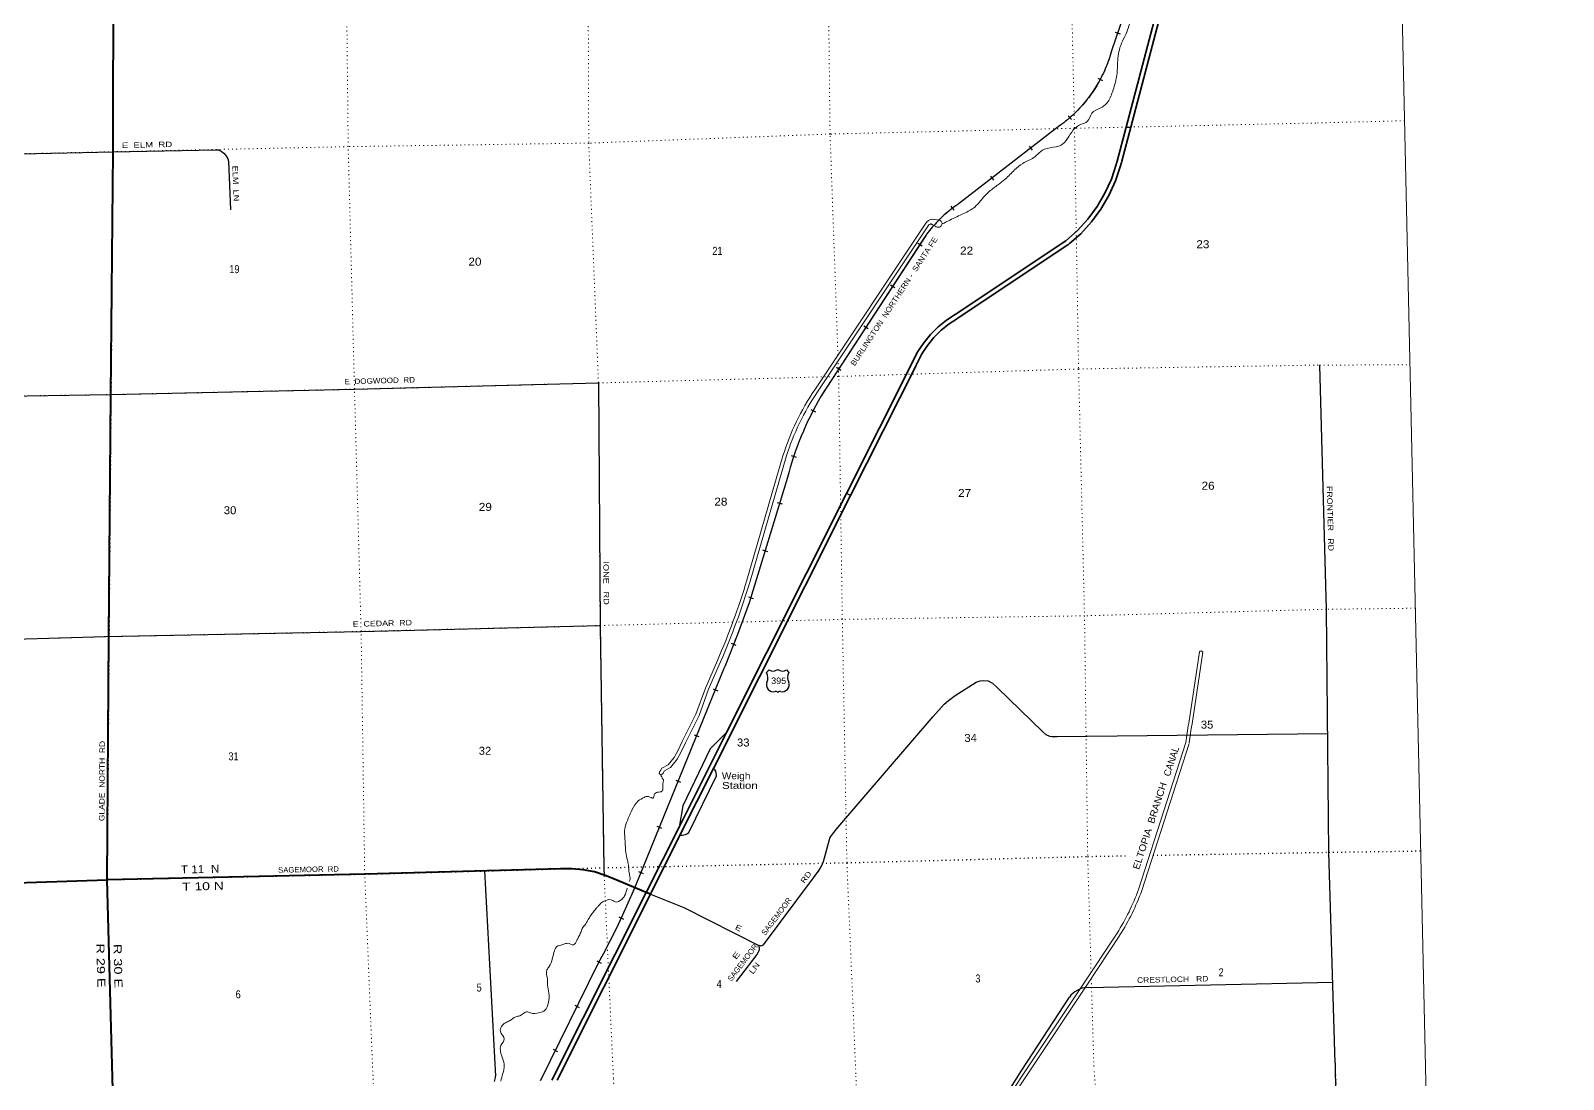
# Model space of a CAD drawing. Header units: feet. Extents: x 245918 to 509309, y -547785 to -360805.
# Drawn here: x 475798 to 509309, y -406915 to -383988 of the extents above; entities that cross this region are included whole.
import ezdxf
from ezdxf.enums import TextEntityAlignment as Align

# ---------------------------------------------------------------- set-up
doc = ezdxf.new("R2010")
doc.units = ezdxf.units.FT
doc.header["$LTSCALE"] = 60
doc.linetypes.add('DOTTED', pattern=[1.5, 0.3, -1.2])
for name, color, linetype, lineweight in [('16', 7, 'Continuous', 25), ('20', 7, 'Continuous', 35), ('21', 7, 'Continuous', 25), ('26', 7, 'Continuous', 40), ('27', 7, 'Continuous', 13), ('29', 7, 'Continuous', 25), ('34', 7, 'Continuous', 25), ('39', 7, 'Continuous', 13), ('4', 7, 'Continuous', 13), ('45', 7, 'Continuous', 25), ('6', 7, 'DOTTED', 25), ('7', 7, 'DOTTED', 13)]:
    doc.layers.add(name, color=color, linetype=linetype, lineweight=lineweight)
doc.layers.add('30', color=7, linetype='Continuous')
doc.layers.add('41', color=7, linetype='Continuous')

msp = doc.modelspace()

# ---------------------------------------------------------------- linework, layer by layer
at = {"layer": '16'}
for p, q in [((491889.76, -398022.68), (491941.07, -397963.92)), ((492132.83, -397957.95), (492132.55, -397958.15)), ((492324.92, -397963.83), (492376.31, -398022.68))]:
    msp.add_line(p, q, dxfattribs=at)
for centre, radius, start, end in [((491696.78, -398133.31), 222.05, 332.97043, 29.75871), ((492032.15, -397806.26), 182.07, 239.97227, 303.45418), ((492233.93, -397806.76), 181.52, 236.33975, 300.08743), ((492233.92, -397806.26), 182.07, 236.54582, 236.59441), ((492569.28, -398133.31), 222.05, 150.24129, 207.02957), ((492035.97, -398288.21), 151.42, 159.09177, 283.81923), ((492230.09, -398288.21), 151.42, 256.18077, 20.90823)]:
    msp.add_arc(centre, radius, start, end, dxfattribs=at)
for centre, major_axis, start_param, end_param in [((492091.31, -398487.03), (-19.56, 51.67), 4.95877769, 6.28318531), ((492174.76, -398487.03), (19.56, 51.67), 0, 1.32637542)]:
    msp.add_ellipse(centre, major_axis=major_axis, ratio=0.929097, start_param=start_param, end_param=end_param, dxfattribs=at)
at = {"layer": '20'}
for p, q in [((499747.7, -386097.64), (501421.85, -379749.95)), ((499851.71, -386095.36), (501527.61, -379741.08)), ((490734.71, -400105.32), (493726.39, -394150.11)), ((491011.75, -399333.08), (493637.32, -394105.38)), ((489994.25, -401579.27), (490734.71, -400105.32)), ((489348.39, -402864.91), (489994.25, -401579.27)), ((487193.9, -406932.84), (489257.05, -402826.81)), ((487306.58, -406930.45), (489348.39, -402864.91))]:
    msp.add_line(p, q, dxfattribs=at)
for points in [[(493637.32, -394105.38), (495079.05, -391234.78), (495088.57, -391213.24), (495195.22, -391005.19), (495323.03, -390809.43), (495470.61, -390628.1), (495636.33, -390463.2), (495818.38, -390316.52), (496014.76, -390189.67), (498432.46, -388581.11), (498685.57, -388356.46), (498913.81, -388106.59), (499114.68, -387834.23), (499285.98, -387542.36), (499425.83, -387234.19), (499532.7, -386913.09), (499552.38, -386838.21), (499747.7, -386097.64)], [(493726.39, -394150.11), (495155.86, -391304.64), (495169.52, -391277.45), (495179.59, -391254.64), (495179.82, -391254.13), (495281.7, -391055.4), (495403.79, -390868.41), (495544.76, -390695.2), (495703.06, -390537.68), (495876.96, -390397.56), (496039.55, -390292.54), (496078.25, -390267.54), (496089.55, -390260.02), (498462.85, -388681), (498492.81, -388661.07), (498512.85, -388643.29), (498755.77, -388427.68), (498991.07, -388170.08), (499198.15, -387889.29), (499374.75, -387588.4), (499518.93, -387270.69), (499629.11, -386939.66), (499642.49, -386888.71), (499646.03, -386875.25), (499655.66, -386838.71), (499851.71, -386095.36)], [(489257.05, -402826.81), (489973.33, -401400.65), (491011.75, -399333.08)]]:
    msp.add_lwpolyline(points, dxfattribs=at)
at = {"layer": '21'}
for p, q in [((499747.7, -386097.64), (499851.71, -386095.36)), ((493726.39, -394150.11), (493637.32, -394105.38))]:
    msp.add_line(p, q, dxfattribs=at)
for points in [[(491011.75, -399333.08), (490657.9, -399690.76), (490054.63, -400932.13), (489973.33, -401400.65)], [(489994.25, -401579.27), (490018.25, -401577.55), (490041.7, -401575.88), (490118.1, -401560.2), (490157.28, -401542.56), (490190.44, -401517.62), (490793.71, -400276.25), (490785.11, -400212.61), (490777.28, -400177.32), (490752.04, -400134.64), (490734.71, -400105.32)]]:
    msp.add_lwpolyline(points, dxfattribs=at)
at = {"layer": '26'}
for p in [(474559.44, -402653.22), (477591.15, -407134.24)]:
    msp.add_line(p, (477471.06, -402550.96), dxfattribs=at)
for points in [[(477471.06, -402550.96), (477509.98, -397233.4), (477553.56, -391943.88), (477598.67, -386634.22), (477607.57, -382607.05)], [(489257.05, -402826.81), (488523.01, -402520.54), (488362.24, -402454.72), (488123.49, -402380.91), (487878.34, -402332.46), (487629.47, -402309.91), (487379.6, -402313.49), (483101.77, -402428.77), (477471.06, -402550.96)], [(489348.39, -402864.91), (489327.65, -402856.26), (489257.05, -402826.81)]]:
    msp.add_lwpolyline(points, dxfattribs=at)
at = {"layer": '29'}
for p, q in [((493443.42, -401412), (495527.34, -398979.11)), ((498241.41, -399416.44), (504155.15, -399351.81)), ((485720.17, -402355.15), (485963.9, -406844.01)), ((491820.18, -403975.98), (492913.76, -402509.88)), ((498919.65, -404909.56), (504269.93, -404793.95)), ((497466.71, -406712.49), (498507.59, -405116.22))]:
    msp.add_line(p, q, dxfattribs=at)
for points in [[(474230.43, -386709.33), (477598.67, -386634.22), (479835.85, -386590.56)], [(479835.85, -386590.56), (479903.69, -386596.41), (479966.4, -386620.88), (480018.48, -386664.47), (480068.43, -386718.71), (480107.76, -386789.95), (480123.7, -386842.06), (480166.21, -387905.45)], [(504317.01, -406560.98), (504181.88, -401949.75), (504127.25, -396639.34), (503983.48, -391301.59)], [(474339.43, -391991.52), (477553.56, -391943.88), (482877.71, -391824.86), (488213.51, -391689.49), (488248.43, -396993.26), (488329.22, -402287.9), (488338.03, -402449.09)], [(474448.02, -397323.35), (477435.63, -397232.36), (483022.7, -397122.02), (488248.66, -396993.2)], [(495527.34, -398979.11), (495774.34, -398711.09), (495867.88, -398630.27), (496012.43, -398523.93), (496467.34, -398230.42), (496556.62, -398200.64), (496641.65, -398192.14), (496730.94, -398204.9), (496824.47, -398251.69), (496939.26, -398353.78), (497929.87, -399319.38), (497996.49, -399372.44), (498077.27, -399410.73), (498125.44, -399417.21), (498241.41, -399416.44)], [(492913.76, -402509.88), (493034.22, -402343.78), (493090.55, -402253.39), (493132, -402152.36), (493263.8, -401671.69), (493274.43, -401639.79), (493295.69, -401603.64), (493357.33, -401518.56), (493443.42, -401412)], [(489352.65, -402866.69), (490076.94, -403157.42), (491721.53, -403987.14)], [(491721.53, -403987.14), (491726.33, -404055.37), (491723.68, -404082.5), (491717.83, -404104.29), (491702.95, -404136.19), (491673.19, -404182.98), (491222.53, -404778.5)], [(491820.18, -403975.98), (491800.21, -403991.04), (491786.39, -403998.49), (491773.1, -404000.07), (491752.38, -403997.42), (491721.53, -403987.14)], [(498919.65, -404909.56), (498840.17, -404913.54), (498791.28, -404924.18), (498746.64, -404939.07), (498691.37, -404964.59), (498629.73, -405002.87), (498593.59, -405028.39), (498542.57, -405075.19), (498507.59, -405116.22)], [(493607.59, -412675.51), (493735.84, -412445.28), (493835.41, -412223.87), (493864, -412177.75), (493931.29, -412076.27), (495375.99, -410092.84), (495401.8, -410041.18), (495420.24, -409974.75), (495479.24, -409727.52), (495522.54, -409533.79), (495549.31, -409480.28), (495592.61, -409430.47), (495682.96, -409356.67), (495786.22, -409286.56), (496207.58, -408948.91), (496277.64, -408871.42), (496320.94, -408792.09), (496741.34, -407935.98), (496876.91, -407650), (496973.67, -407504.24), (497466.71, -406712.49)], [(504320.33, -406563.7), (504392.58, -413210.99)]]:
    msp.add_lwpolyline(points, dxfattribs=at)
msp.add_arc((481490.63, -405921.43), 4567.41, 346.86465, 348.34656, dxfattribs=at)
at = {"layer": '34', "lineweight": 13}
for p, q in [((501269.31, -379041.01), (499428.38, -384431.04)), ((498301.83, -386061.54), (496106.7, -387761.36)), ((495303.65, -388564.14), (493201.81, -391779.37)), ((492343.82, -393755.33), (491509.56, -396494.55)), ((490955.78, -397934.71), (489093.68, -402499.1)), ((488207.37, -404377.22), (486938.35, -406949.77))]:
    msp.add_line(p, q, dxfattribs=at)
at = {"layer": '34'}
for p, q in [((499511.51, -384022.12), (499616.18, -384057.87)), ((499131.77, -385028.41), (499229.74, -385079.75)), ((498482.72, -385849.1), (498555.68, -385932.23)), ((497627.61, -386512.66), (497695.33, -386600.12)), ((496781.46, -387171.19), (496849.18, -387258.65)), ((495915.86, -387825.71), (495983, -387913.61)), ((495193.74, -388634.49), (495286.33, -388695.01)), ((494597.45, -389541.89), (494690.03, -389602.41)), ((494012.95, -390440.78), (494105.53, -390501.3)), ((493416.65, -391348.18), (493509.23, -391408.7)), ((492858.15, -392268.71), (492955.99, -392320.3)), ((492428.34, -393273.97), (492533.06, -393309.55)), ((492121.1, -394302.99), (492226.91, -394335.21)), ((491802.26, -395340.91), (491908.07, -395373.14)), ((491492.37, -396367.37), (491598.18, -396399.59)), ((491116.01, -397380.82), (491218.83, -397421.61)), ((490718.03, -398375.85), (490820.45, -398417.63)), ((490305.47, -399380.21), (490407.89, -399421.99)), ((489902.87, -400373.97), (490005.29, -400415.75)), ((489490.31, -401378.33), (489592.73, -401420.11)), ((489087.72, -402372.09), (489190.13, -402413.87)), ((488655.99, -403365.08), (488756.12, -403412.08)), ((488176.86, -404320.84), (488274.38, -404373.04)), ((487692.32, -405294.49), (487791.52, -405343.42)), ((487220.32, -406257.22), (487319.52, -406306.16))]:
    msp.add_line(p, q, dxfattribs=at)
for points in [[(501270.35, -379041.38), (499429.43, -384431.36), (499415.61, -384481.38), (499400.7, -384530.84), (499384.94, -384580.06), (499368.52, -384629.42), (499351.03, -384678.18), (499332.77, -384726.42), (499313.85, -384774.79), (499293.86, -384822.57), (499273.1, -384869.83), (499251.4, -384917.14), (499228.99, -384963.64), (499206.01, -385010), (499181.88, -385056.04), (499157.05, -385101.28), (499131.36, -385146.28), (499105.17, -385190.85), (499077.84, -385235.09), (499050.09, -385278.62), (499021.19, -385321.84), (498991.88, -385364.33), (498961.71, -385406.59), (498930.83, -385448.04), (498899.17, -385488.97), (498867.01, -385529.45), (498833.79, -385569.35), (498800.07, -385608.8), (498765.65, -385647.46), (498730.73, -385685.66), (498694.82, -385722.99), (498658.42, -385759.87), (498621.59, -385796.02), (498583.99, -385831.66)], [(498583.99, -385831.66), (498545.67, -385866.49), (498506.58, -385900.8), (498467.36, -385934.46), (498427.14, -385967.24), (498386.52, -385999.29), (498345.38, -386030.9), (498303.9, -386061.52), (498302.47, -386062.44), (496107.34, -387762.26), (496067.97, -387787.92), (496029.46, -387814.32), (495991.37, -387841.39), (495953.35, -387869.06), (495916.15, -387897.49), (495879.59, -387926.45), (495843.1, -387956), (495807.43, -387986.31), (495772.41, -388017.15), (495737.61, -388048.82), (495703.68, -388080.87), (495670.05, -388113.37), (495637, -388146.77), (495604.84, -388180.56), (495573.11, -388215.03), (495541.9, -388249.8), (495511.27, -388285.47), (495481.38, -388321.31), (495452.07, -388358.04), (495423.51, -388394.95), (495395.38, -388432.52), (495368.14, -388470.47), (495341.55, -388508.97), (495315.49, -388547.76), (495304.57, -388564.74), (493202.74, -391779.96), (493138.28, -391882.81), (493076.54, -391986.56), (493016.55, -392091.43), (492957.36, -392197.63), (492900.89, -392304.72), (492846.53, -392412.36), (492792.99, -392521.31), (492742.16, -392631.17), (492693.45, -392741.56), (492646.14, -392853.65), (492601.31, -392965.68), (492557.67, -393078.46), (492516.37, -393192.71), (492477.55, -393306.93), (492440.51, -393422.25), (492405, -393537.73), (492371.84, -393654.69), (492344.88, -393755.63), (491510.6, -396494.9), (491252.78, -397191.21), (490980.45, -397877.71), (490956.8, -397935.13), (489094.7, -402499.52), (488978.52, -402784.17), (488856.47, -403064.59), (488729.54, -403343.03), (488598.68, -403621.81), (488461.96, -403896.33), (488321, -404167.26), (488208.35, -404377.72), (486945.8, -406937.78)]]:
    msp.add_lwpolyline(points, dxfattribs=at)
at = {"layer": '34', "lineweight": 13}
for centre, radius, start, end in [((496564.84, -383656.98), 2966.32, 305.8434, 344.87362), ((497559.51, -390017.7), 2683.61, 122.77651, 147.20422), ((499058.78, -395496.8), 6937.11, 147.59659, 165.46107), ((451639.9, -381990.15), 42426.02, 337.92498, 340.00885), ((472790.85, -395953.76), 17567.69, 331.34819, 338.12531)]:
    msp.add_arc(centre, radius, start, end, dxfattribs=at)
at = {"layer": '39'}
for p, q in [((495371.65, -388193.87), (492941.15, -391840.94)), ((495434.06, -388235.46), (493003.56, -391882.53)), ((492245.09, -393284.11), (491457.18, -396004.57)), ((492317.13, -393304.97), (491529.22, -396025.43)), ((501118.32, -399131.22), (501350.59, -397567.96)), ((501192.51, -399142.24), (501424.78, -397578.98)), ((500020.14, -402761.07), (501055.86, -399548.77)), ((500091.52, -402784.09), (501127.24, -399571.79)), ((496962.59, -407608.42), (497565.82, -406710.44)), ((497029.53, -407642.26), (497656.8, -406708.88))]:
    msp.add_line(p, q, dxfattribs=at)
for points in [[(490814.17, -397755.41), (490549.67, -398359.26), (490341.5, -398934.2), (490044.82, -399527.58), (489945.8, -399735.51), (489870.68, -399876.36), (489735.74, -400038.28), (489599.23, -400111.79), (489564.59, -400176.98), (489548.2, -400194.22)], [(490882.87, -397785.5), (490619.35, -398387.1), (490410.53, -398963.84), (490112.22, -399560.48), (490012.78, -399769.3), (489933.23, -399918.45), (489784.07, -400097.44), (489654.8, -400167.05), (489626.01, -400221.24), (489602.54, -400245.91)], [(497565.82, -406710.44), (498787.69, -404869.45), (499551.36, -403718.83)], [(497656.8, -406708.88), (498887.73, -404854.35), (499613.85, -403760.3)]]:
    msp.add_lwpolyline(points, dxfattribs=at)
for centre, radius, start, end in [((497423.73, -394892.4), 5422.64, 145.74743, 162.73165), ((497423.73, -394892.4), 5347.64, 145.74743, 162.73165), ((475755.72, -391231.64), 16410.86, 336.57528, 343.09525), ((475755.72, -391231.64), 16485.86, 336.57528, 343.09525), ((501385.54, -397587.9), 40.24, 12.81499, 150.28218), ((504701.51, -399880.66), 3660.72, 168.18655, 174.79821), ((504701.51, -399880.66), 3585.72, 168.18654, 174.79821), ((489578.66, -400216.62), 37.8, 143.6585, 309.20011), ((495457.8, -401121.61), 4847.96, 327.60636, 340.23435), ((495457.8, -401121.61), 4922.96, 327.60636, 340.23435)]:
    msp.add_arc(centre, radius, start, end, dxfattribs=at)
for points in [[(500567.66, -381359.77), (500606.22, -381470.68), (500562.58, -381662.67), (500434.02, -381908.9), (500359.21, -382053.38), (500326.52, -382285.3), (500262.99, -382483.78), (500238.25, -382627.08), (500229.97, -382874.51), (500155.07, -383101.4), (500128.57, -383254.79), (500075.7, -383308.29), (500021.06, -383285.45), (499967.86, -383411.33), (499934.51, -383528.69), (499839.86, -383768.11), (499799.34, -383921.82), (499630.07, -384313.74), (499562.54, -384685.18), (499541.68, -384995.22), (499449.13, -385325.04), (499332.54, -385568.99), (499180.87, -385683.1), (499002.98, -385789.79), (498895.1, -385977.25), (498774.03, -386028.34), (498594.69, -386159.19), (498466.78, -386347.12), (498325.88, -386493.14), (498216.46, -386527.87), (497963.19, -386582.06), (497809.43, -386692.21), (497728.89, -386762.44), (497487.32, -386888.72), (497310.27, -387031.57), (497106.52, -387233.34), (496956.91, -387349.42), (496756.1, -387504.89), (496562.46, -387710.45), (496441.3, -387843.95), (496200.01, -387982.28), (495895.34, -388131.44)], [(495371.65, -388193.87), (495429.72, -388137.49), (495494.36, -388112.63), (495556.5, -388115.11), (495563.79, -388116.79)], [(495489.67, -388213.14), (495476.95, -388214.55), (495434.06, -388235.46)], [(495563.79, -388116.79), (495723.13, -388181.76), (495718.16, -388228.99), (495685.84, -388273.74), (495489.67, -388213.14)], [(495895.34, -388131.44), (495832.45, -388157.37), (495745.44, -388204.61), (495724.78, -388208.44)], [(489635.57, -400390.56), (489616.61, -400506.89), (489612.89, -400605.47), (489583.31, -400626.27), (489533.37, -400633.47), (489440.12, -400673.85), (489404.2, -400767.16), (489309.18, -400731.2), (489211.45, -400751.59), (489082.93, -400826.97), (488950.97, -401012.98), (488878.58, -401175.49), (488825.39, -401301.36), (488781.56, -401485.31), (488788.74, -401621.83), (488798.71, -401792.45), (488810.36, -401948.96), (488844.41, -402121.03), (488867.06, -402233.06), (488887.42, -402419.52), (488904.14, -402535.71), (488887.06, -402590.29)], [(489635.57, -400390.56), (489634.6, -400365.02), (489619.68, -400348.86), (489606.01, -400330.22), (489600.42, -400311.57), (489591.71, -400297.28), (489581.77, -400276.77), (489578.66, -400267.45), (489579.91, -400256.88), (489580.53, -400253.77)], [(488841.43, -402736.09), (488836.97, -402750.35), (488784.39, -402902.34), (488720.06, -402980.24), (488575.05, -403035.91), (488528.19, -403002.84), (488352.02, -403010.99), (488198.58, -403135.2), (488157.64, -403184.4), (488085.58, -403274.54), (488025.49, -403362.38), (487979.09, -403435.84), (487919.28, -403535.73), (487857.1, -403619.61), (487825.01, -403704.79), (487779.13, -403800.34), (487738.93, -403881.68), (487668.87, -403971.77), (487533.88, -403940.77), (487452.22, -403962.79), (487293.24, -404020.8), (487239.95, -404142.65), (487201.15, -404284.27), (487136.87, -404450.6), (487084.42, -404522.19), (487094.81, -404710.89), (487096.12, -404853.58), (487130.32, -405031.67), (487119, -405234.95), (487040.79, -405405.63), (486925.74, -405456.58), (486723.43, -405461.33), (486648.76, -405438.96), (486490.43, -405525.09), (486408.73, -405545.1), (486270.52, -405634.78), (486177.31, -405677.17), (486069.48, -405866.64), (486153.47, -406031.51), (486080.67, -406175.93), (486100, -406404.63), (486150.18, -406580.33), (486146.73, -406690.97), (486118.93, -406788.11), (486077.93, -406956.53)]]:
    msp.add_spline(points, degree=3, dxfattribs=at)
at = {"layer": '4'}
msp.add_lwpolyline([(252658.03, -364975.08), (284238.76, -364605.82), (315818.96, -364193.12), (347398.55, -363736.98), (378977.49, -363237.41), (410555.7, -362694.39), (442133.15, -362107.94), (473709.75, -361478.06), (505285.47, -360804.74), (509308.75, -543581.54), (477481.62, -544260.21), (445653.59, -544895.11), (413824.71, -545486.24), (381995.06, -546033.57), (350164.67, -546537.12), (318333.63, -546996.89), (286501.99, -547412.88), (254669.8, -547785.08)], close=True, dxfattribs=at)
msp.add_lwpolyline([(252658.03, -364975.08), (284238.76, -364605.82), (315818.96, -364193.12), (347398.55, -363736.98), (378977.49, -363237.41), (410555.7, -362694.39), (442133.15, -362107.94), (473709.75, -361478.06), (505285.47, -360804.74), (509308.75, -543581.54), (477481.62, -544260.21), (445653.59, -544895.11), (413824.71, -545486.24), (381995.06, -546033.57), (350164.67, -546537.12), (318333.63, -546996.89), (286501.99, -547412.88), (254669.8, -547785.08)], close=True, dxfattribs=at)
at = {"layer": '6'}
for points in [[(477607.02, -382855.05), (477598.67, -386634.22), (477553.56, -391943.88), (477509.98, -397233.4), (477471.06, -402550.96), (477591.16, -407134.24)], [(474559.44, -402653.22), (477471.06, -402550.96), (483101.77, -402428.77), (488329.22, -402287.9), (493643.6, -402179.17), (498909.2, -402041.43), (499807.12, -402025.82)], [(500335.18, -402016.64), (504181.88, -401949.75), (506190.51, -401920.86)]]:
    msp.add_lwpolyline(points, dxfattribs=at)
at = {"layer": '7'}
for p, q in [((498987.47, -404724.57), (499045.48, -406678.76)), ((493865.46, -407672.49), (493839.94, -406791.1)), ((499115.87, -407567.51), (499045.48, -406678.76)), ((504361.44, -407370.74), (504320.33, -406563.7))]:
    msp.add_line(p, q, dxfattribs=at)
for points in [[(483290.14, -407015.2), (483101.77, -402428.77), (483022.7, -397122.02), (482877.71, -391824.86), (482740.64, -386523.5), (482683.65, -381218.25), (482589.02, -375931.97), (482491.67, -370356.3), (482482.47, -365124.3), (482408.49, -361296.9)], [(487781.51, -368403.06), (487770.04, -370250.42), (487877.16, -375815.81), (487979.76, -381099.89), (487999.63, -386446.22), (488213.51, -391689.49), (488248.43, -396993.26), (488329.22, -402287.9), (488539.94, -406904.29)], [(493448.27, -391079.18), (493275.85, -386247.92), (493214.8, -380940.76), (493118.17, -375654.52), (493106.66, -374590.57)], [(498472.68, -378585.05), (498502.16, -380790.44), (498619.89, -386122.41), (498709.96, -391384.68), (498839.21, -396780.7), (498909.2, -402041.43), (498983.04, -404572.82)], [(505839.12, -385956.93), (503896.02, -386006.54), (498619.89, -386122.41), (493275.85, -386247.92), (487999.63, -386446.22), (482740.64, -386523.5), (477598.67, -386634.22), (474230.43, -386709.33)], [(488213.51, -391689.49), (493465, -391548.07), (498709.96, -391384.68), (503980.78, -391299.08), (505956.61, -391294.58)], [(493839.94, -406791.1), (493643.6, -402179.17), (493543.95, -396849.83), (493465, -391548.07), (493452.62, -391201.29)], [(488213.51, -391689.49), (482877.71, -391824.86), (477553.56, -391943.88), (474339.43, -391991.52)], [(506073.71, -396614.64), (504126.75, -396638.42), (498839.21, -396780.7), (493544.16, -396858.83), (491224.94, -396917.7)], [(491145.41, -396919.72), (488248.43, -396993.26), (483022.7, -397122.02), (477509.98, -397233.4), (474449.45, -397323.32)], [(493865.46, -407672.49), (488586.31, -407820.32), (488539.94, -406904.29)]]:
    msp.add_lwpolyline(points, dxfattribs=at)

# ---------------------------------------------------------------- texts
at = {"layer": '16', "width": 1.05}
msp.add_text('395', height=140, dxfattribs=at).set_placement((492152.64, -398269.72), align=Align.CENTER)
at = {"layer": '27'}
for s, rotation, width, p in [('GLADE  NORTH  RD', 89.581, 1.15, (477410.44, -401269.59)), ('SAGEMOOR  RD', 1.243, 1.05, (481209.48, -402399.82))]:
    msp.add_text(s, height=120, rotation=rotation, dxfattribs=dict(at, width=width)).set_placement(p)
at = {"layer": '30'}
for s, rotation, width, p in [('E  ELM  RD', 1.192, 1.3, (477791.57, -386554.4)), ('ELM  LN', 272.289, 1.25, (480207.73, -386941.36)), ('E  DOGWOOD  RD', 1.692, 1.1, (482663.04, -391722.74)), ('FRONTIER   RD', 271.543, 1.2, (504134.66, -393943.33)), ('IONE   RD', 270.377, 1.25, (488319.21, -395592.17)), ('E  CEDAR  RD', 1.692, 1.2, (482841.7, -397024.13)), ('RD', 53.28, 1.2, (492714.49, -402643.23)), ('E', 333.228, 1.25, (491187.77, -403628.24)), ('E', 52.883, 1.55, (491221.13, -404307.4)), ('LN', 52.883, 1.3, (491589.6, -404627.08)), ('CRESTLOCH   RD', 1.238, 1.15, (499988.93, -404806.44))]:
    msp.add_text(s, height=120, rotation=rotation, dxfattribs=dict(at, width=width)).set_placement(p)
for rotation, p in [(53.28, (491860.44, -403778.7)), (52.883, (491116.54, -404786.84))]:
    msp.add_text('SAGEMOOR', height=120, rotation=rotation, dxfattribs=at).set_placement(p)
at = {"layer": '34', "width": 1.1}
msp.add_text('BURLINGTON  NORTHERN -  SANTA FE', height=120, rotation=56.827, dxfattribs=at).set_placement((493816.1, -391330.43))
at = {"layer": '41'}
msp.add_text('CANAL', height=150, rotation=72.129, dxfattribs=at).set_placement((500706.05, -400304.2))
at = {"layer": '41', "width": 1.1}
msp.add_text('ELTOPIA  BRANCH', height=150, rotation=72.129, dxfattribs=at).set_placement((500031.7, -402341.05))
at = {"layer": '45'}
for s, width, p in [('Weigh', 1.1, (490909.5, -400352.76)), ('Station', 1.25, (490913.43, -400564.45))]:
    msp.add_text(s, height=150, dxfattribs=dict(at, width=width)).set_placement(p)
at = {"layer": '6'}
for s, rotation, width, p in [('T 11  N', 1.243, 1.1, (479081.53, -402415.99)), ('T 10 N', 1.243, 1.3, (479110.32, -402790.45)), ('R 29 E', 271.504, 1.35, (477232.58, -403945.49)), ('R 30 E', 271.504, 1.35, (477608.01, -403956.8))]:
    msp.add_text(s, height=175, rotation=rotation, dxfattribs=dict(at, width=width)).set_placement(p)
at = {"layer": '7'}
for s, width, p in [('21', 0.85, (490702.78, -388889.67)), ('22', 1.1, (496118.8, -388883.03)), ('23', 1.1, (501284.2, -388744.3)), ('20', 1.1, (485367.92, -389125.76)), ('19', 0.85, (480142.33, -389289.22)), ('27', 1.1, (496075.46, -394182.6)), ('26', 1.1, (501398.04, -394024.32)), ('30', 1.05, (480020.91, -394560.27)), ('29', 1.1, (485595.5, -394486.81)), ('28', 1.1, (490745.44, -394371.9)), ('35', 1.05, (501382.7, -399247.48)), ('34', 1.05, (496212.48, -399538.33)), ('31', 0.85, (480122.4, -399939.97)), ('32', 1.05, (485594.78, -399819.43)), ('33', 1.05, (491241.37, -399637.47)), ('4', 0.85, (490795.86, -404917.41)), ('3', 0.85, (496452.03, -404797.3)), ('2', 0.85, (501770.03, -404661.96)), ('6', 0.85, (480279.68, -405143.79)), ('5', 0.85, (485548.63, -404995.86))]:
    msp.add_text(s, height=175, dxfattribs=dict(at, width=width)).set_placement(p)

doc.saveas('drawing.dxf')
